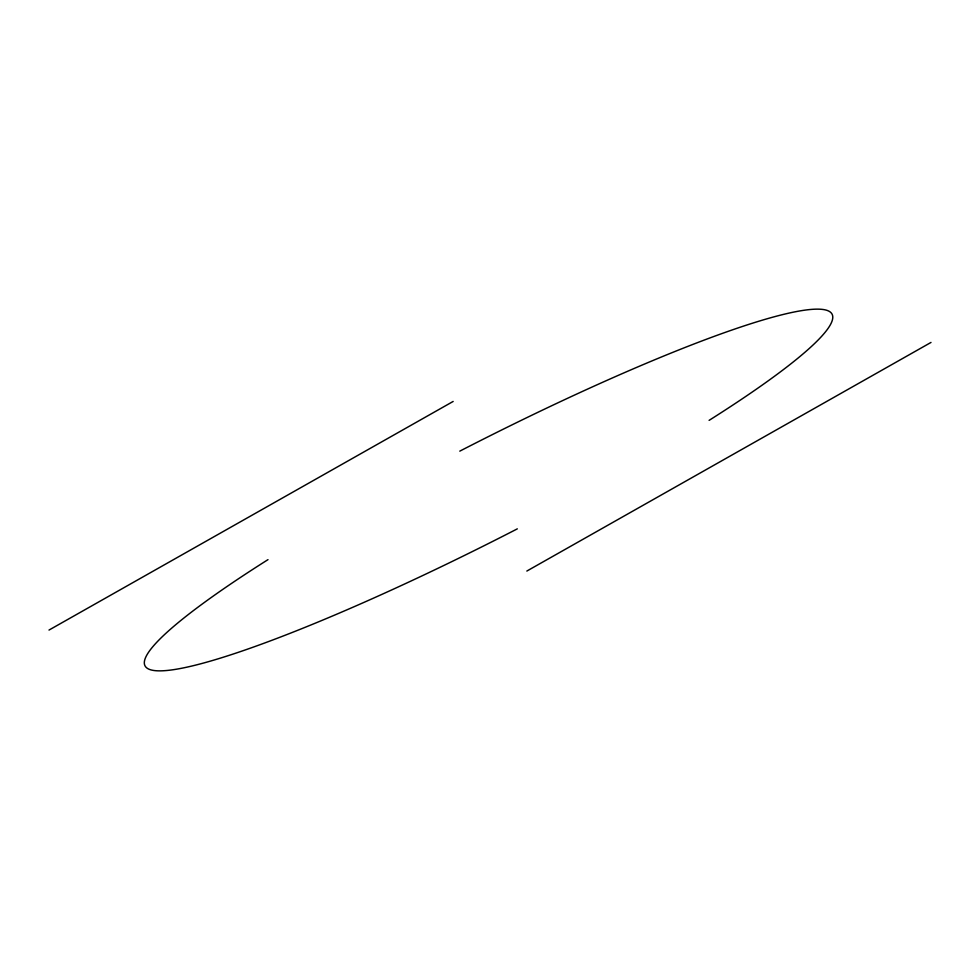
<?xml version="1.0" encoding="UTF-8"?>
<svg xmlns="http://www.w3.org/2000/svg" width="980" height="980" viewBox="0 0 980 980"><rect width="100%" height="100%" fill="white"/><g stroke="black" fill="none" stroke-linecap="round" stroke-linejoin="round"><path stroke-width="1.47" d="M49 630.067L453.164 401.445M526.836 571.058L931 342.437M459.791 451.143A385.912 47.702 -27.1 0 1 806.993 309.864A385.912 47.702 -27.1 0 1 709.104 420.359M517.317 528.857A385.912 47.702 -27.1 0 1 170.104 670.136A385.912 47.702 -27.1 0 1 267.993 559.641"/></g></svg>
